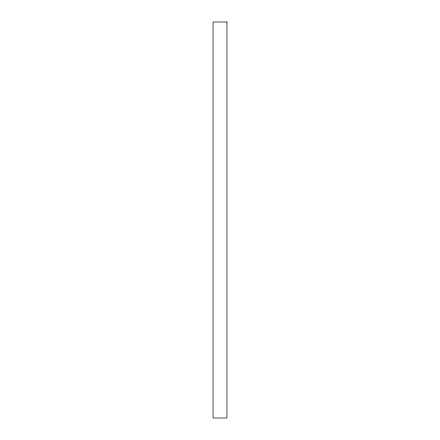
<?xml version="1.0" encoding="UTF-8"?>
<svg xmlns="http://www.w3.org/2000/svg" width="440" height="440" viewBox="0 0 440 440"><rect width="100%" height="100%" fill="white"/><g stroke="black" fill="none" stroke-linecap="round" stroke-linejoin="round"><path stroke-width="0.66" d="M226.93 22L213.07 22L213.07 418L226.93 418L226.93 22"/></g></svg>
